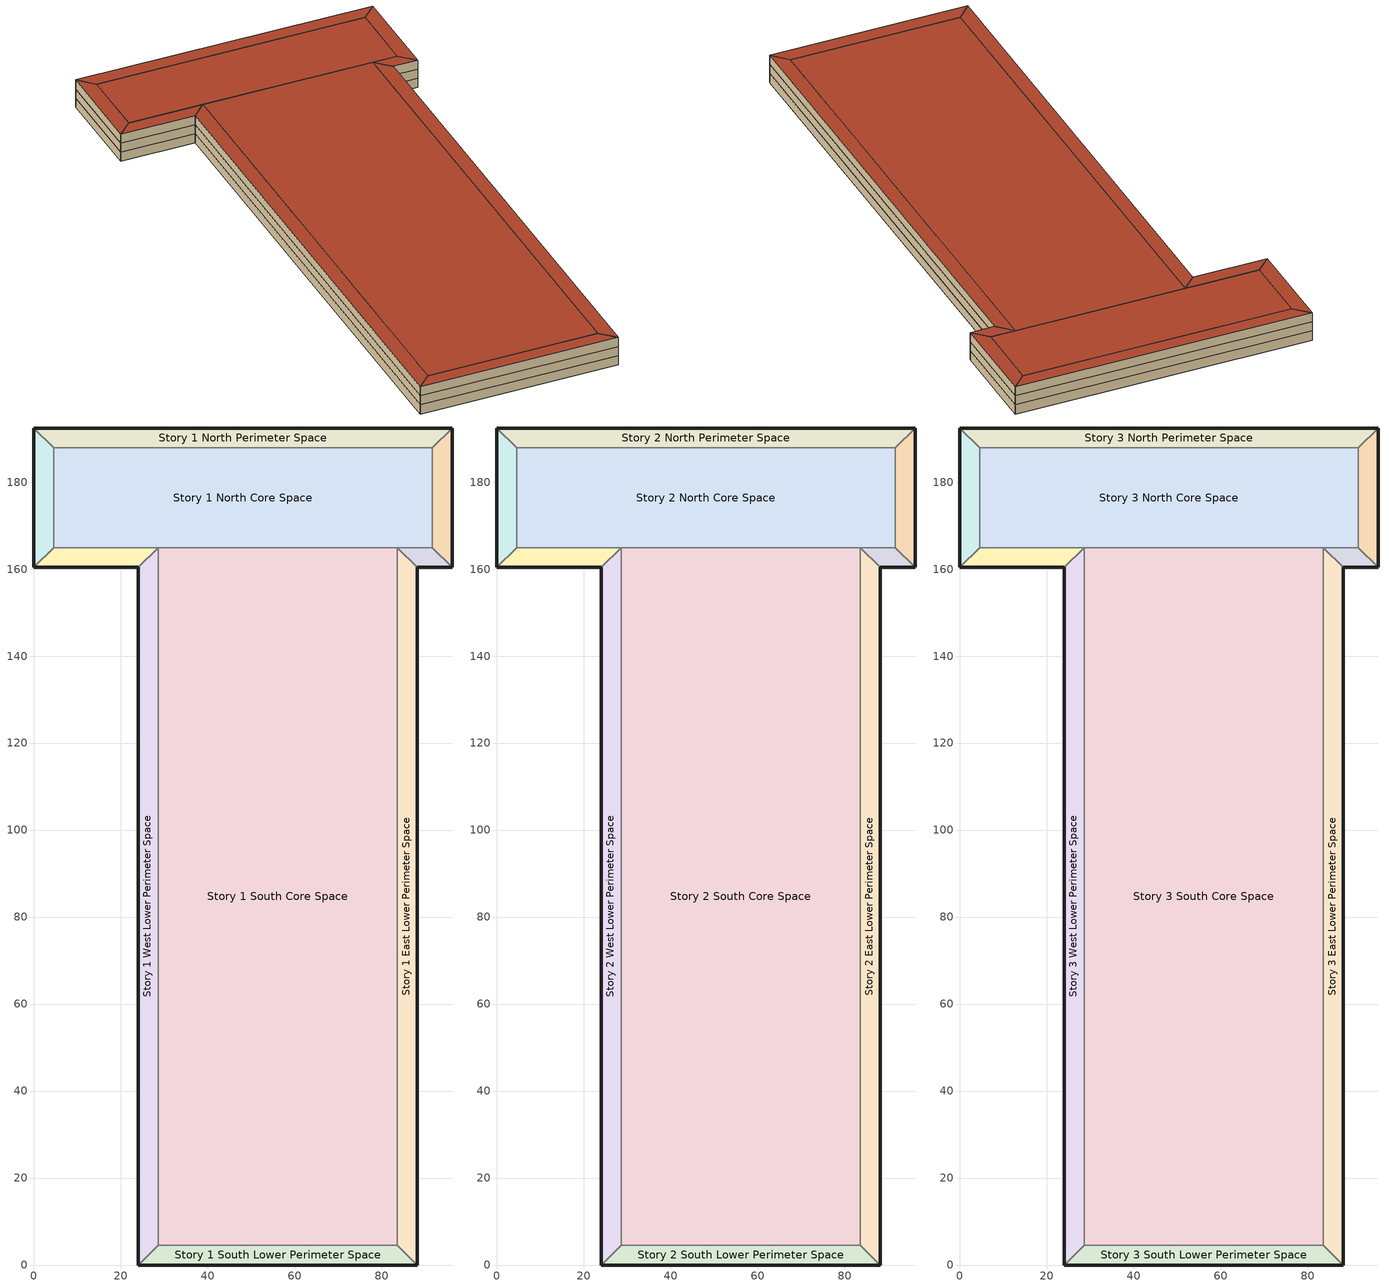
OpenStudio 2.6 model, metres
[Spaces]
Story 1 West Lower Perimeter Space
 floor ground: 24.06,0 24.06,160.38 28.63,164.95 28.63,4.57 z0
 wall outside: 24.06,160.38 24.06,0 z0:3.2
 wall to Story 1 South Upper Left Perimeter Space: 28.63,164.95 24.06,160.38 z0:3.2
 wall to Story 1 South Core Space: 28.63,4.57 28.63,164.95 z0:3.2
 wall to Story 1 South Lower Perimeter Space: 24.06,0 28.63,4.57 z0:3.2
Story 1 South Upper Left Perimeter Space
 floor ground: 24.06,160.38 0,160.38 4.57,164.95 28.63,164.95 z0
 wall outside: 0,160.38 24.06,160.38 z0:3.2
 wall to Story 1 West Upper Perimeter Space: 4.57,164.95 0,160.38 z0:3.2
 wall to Story 1 North Core Space: 28.63,164.95 4.57,164.95 z0:3.2
Story 1 West Upper Perimeter Space
 floor ground: 0,160.38 0,192.45 4.57,187.88 4.57,164.95 z0
 wall outside: 0,192.45 0,160.38 z0:3.2
 wall to Story 1 North Perimeter Space: 4.57,187.88 0,192.45 z0:3.2
 wall to Story 1 North Core Space: 4.57,164.95 4.57,187.88 z0:3.2
Story 1 North Perimeter Space
 floor ground: 0,192.45 96.23,192.45 91.66,187.88 4.57,187.88 z0
 wall outside: 96.23,192.45 0,192.45 z0:3.2
 wall to Story 1 East Upper Perimeter Space: 91.66,187.88 96.23,192.45 z0:3.2
 wall to Story 1 North Core Space: 4.57,187.88 91.66,187.88 z0:3.2
Story 1 East Upper Perimeter Space
 floor ground: 96.23,192.45 96.23,160.38 91.66,164.95 91.66,187.88 z0
 wall outside: 96.23,160.38 96.23,192.45 z0:3.2
 wall to Story 1 South Upper Left Perimeter Space 1: 91.66,164.95 96.23,160.38 z0:3.2
 wall to Story 1 North Core Space: 91.66,187.88 91.66,164.95 z0:3.2
Story 1 South Upper Left Perimeter Space 1
 floor ground: 96.23,160.38 88.21,160.38 83.64,164.95 91.66,164.95 z0
 wall outside: 88.21,160.38 96.23,160.38 z0:3.2
 wall to Story 1 East Lower Perimeter Space: 83.64,164.95 88.21,160.38 z0:3.2
 wall to Story 1 North Core Space: 91.66,164.95 83.64,164.95 z0:3.2
Story 1 East Lower Perimeter Space
 floor ground: 88.21,160.38 88.21,0 83.64,4.57 83.64,164.95 z0
 wall outside: 88.21,0 88.21,160.38 z0:3.2
 wall to Story 1 South Lower Perimeter Space: 83.64,4.57 88.21,0 z0:3.2
 wall to Story 1 South Core Space: 83.64,164.95 83.64,4.57 z0:3.2
Story 1 South Lower Perimeter Space
 floor ground: 88.21,0 24.06,0 28.63,4.57 83.64,4.57 z0
 wall outside: 24.06,0 88.21,0 z0:3.2
 wall to Story 1 South Core Space: 83.64,4.57 28.63,4.57 z0:3.2
Story 1 North Core Space
 floor ground: 4.57,164.95 4.57,187.88 91.66,187.88 91.66,164.95 83.64,164.95 28.63,164.95 z0
 wall to Story 1 South Core Space: 28.63,164.95 83.64,164.95 z0:3.2
Story 1 South Core Space
 floor ground: 28.63,4.57 28.63,164.95 83.64,164.95 83.64,4.57 z0
Story 2 West Lower Perimeter Space
 floor to Story 1 West Lower Perimeter Space: 24.06,0 24.06,160.38 28.63,164.95 28.63,4.57 z3.2
 wall outside: 24.06,160.38 24.06,0 z3.2:6.4
 wall to Story 2 South Upper Left Perimeter Space: 28.63,164.95 24.06,160.38 z3.2:6.4
 wall to Story 2 South Core Space: 28.63,4.57 28.63,164.95 z3.2:6.4
 wall to Story 2 South Lower Perimeter Space: 24.06,0 28.63,4.57 z3.2:6.4
Story 2 South Upper Left Perimeter Space
 floor to Story 1 South Upper Left Perimeter Space: 24.06,160.38 0,160.38 4.57,164.95 28.63,164.95 z3.2
 wall outside: 0,160.38 24.06,160.38 z3.2:6.4
 wall to Story 2 West Upper Perimeter Space: 4.57,164.95 0,160.38 z3.2:6.4
 wall to Story 2 North Core Space: 28.63,164.95 4.57,164.95 z3.2:6.4
Story 2 West Upper Perimeter Space
 floor to Story 1 West Upper Perimeter Space: 0,160.38 0,192.45 4.57,187.88 4.57,164.95 z3.2
 wall outside: 0,192.45 0,160.38 z3.2:6.4
 wall to Story 2 North Perimeter Space: 4.57,187.88 0,192.45 z3.2:6.4
 wall to Story 2 North Core Space: 4.57,164.95 4.57,187.88 z3.2:6.4
Story 2 North Perimeter Space
 floor to Story 1 North Perimeter Space: 0,192.45 96.23,192.45 91.66,187.88 4.57,187.88 z3.2
 wall outside: 96.23,192.45 0,192.45 z3.2:6.4
 wall to Story 2 East Upper Perimeter Space: 91.66,187.88 96.23,192.45 z3.2:6.4
 wall to Story 2 North Core Space: 4.57,187.88 91.66,187.88 z3.2:6.4
Story 2 East Upper Perimeter Space
 floor to Story 1 East Upper Perimeter Space: 96.23,192.45 96.23,160.38 91.66,164.95 91.66,187.88 z3.2
 wall outside: 96.23,160.38 96.23,192.45 z3.2:6.4
 wall to Story 2 South Upper Left Perimeter Space 1: 91.66,164.95 96.23,160.38 z3.2:6.4
 wall to Story 2 North Core Space: 91.66,187.88 91.66,164.95 z3.2:6.4
Story 2 South Upper Left Perimeter Space 1
 floor to Story 1 South Upper Left Perimeter Space 1: 96.23,160.38 88.21,160.38 83.64,164.95 91.66,164.95 z3.2
 wall outside: 88.21,160.38 96.23,160.38 z3.2:6.4
 wall to Story 2 East Lower Perimeter Space: 83.64,164.95 88.21,160.38 z3.2:6.4
 wall to Story 2 North Core Space: 91.66,164.95 83.64,164.95 z3.2:6.4
Story 2 East Lower Perimeter Space
 floor to Story 1 East Lower Perimeter Space: 88.21,160.38 88.21,0 83.64,4.57 83.64,164.95 z3.2
 wall outside: 88.21,0 88.21,160.38 z3.2:6.4
 wall to Story 2 South Lower Perimeter Space: 83.64,4.57 88.21,0 z3.2:6.4
 wall to Story 2 South Core Space: 83.64,164.95 83.64,4.57 z3.2:6.4
Story 2 South Lower Perimeter Space
 floor to Story 1 South Lower Perimeter Space: 88.21,0 24.06,0 28.63,4.57 83.64,4.57 z3.2
 wall outside: 24.06,0 88.21,0 z3.2:6.4
 wall to Story 2 South Core Space: 83.64,4.57 28.63,4.57 z3.2:6.4
Story 2 North Core Space
 floor to Story 1 North Core Space: 4.57,164.95 4.57,187.88 91.66,187.88 91.66,164.95 83.64,164.95 28.63,164.95 z3.2
 wall to Story 2 South Core Space: 28.63,164.95 83.64,164.95 z3.2:6.4
Story 2 South Core Space
 floor to Story 1 South Core Space: 28.63,4.57 28.63,164.95 83.64,164.95 83.64,4.57 z3.2
Story 3 West Lower Perimeter Space
 floor to Story 2 West Lower Perimeter Space: 24.06,0 24.06,160.38 28.63,164.95 28.63,4.57 z6.4
 wall outside: 24.06,160.38 24.06,0 z6.4:9.6
 wall to Story 3 South Upper Left Perimeter Space: 28.63,164.95 24.06,160.38 z6.4:9.6
 wall to Story 3 South Core Space: 28.63,4.57 28.63,164.95 z6.4:9.6
 wall to Story 3 South Lower Perimeter Space: 24.06,0 28.63,4.57 z6.4:9.6
 roof outside: 28.63,4.57 28.63,164.95 24.06,160.38 24.06,0 z9.6
Story 3 South Upper Left Perimeter Space
 floor to Story 2 South Upper Left Perimeter Space: 24.06,160.38 0,160.38 4.57,164.95 28.63,164.95 z6.4
 wall outside: 0,160.38 24.06,160.38 z6.4:9.6
 wall to Story 3 West Upper Perimeter Space: 4.57,164.95 0,160.38 z6.4:9.6
 wall to Story 3 North Core Space: 28.63,164.95 4.57,164.95 z6.4:9.6
 roof outside: 28.63,164.95 4.57,164.95 0,160.38 24.06,160.38 z9.6
Story 3 West Upper Perimeter Space
 floor to Story 2 West Upper Perimeter Space: 0,160.38 0,192.45 4.57,187.88 4.57,164.95 z6.4
 wall outside: 0,192.45 0,160.38 z6.4:9.6
 wall to Story 3 North Perimeter Space: 4.57,187.88 0,192.45 z6.4:9.6
 wall to Story 3 North Core Space: 4.57,164.95 4.57,187.88 z6.4:9.6
 roof outside: 4.57,164.95 4.57,187.88 0,192.45 0,160.38 z9.6
Story 3 North Perimeter Space
 floor to Story 2 North Perimeter Space: 0,192.45 96.23,192.45 91.66,187.88 4.57,187.88 z6.4
 wall outside: 96.23,192.45 0,192.45 z6.4:9.6
 wall to Story 3 East Upper Perimeter Space: 91.66,187.88 96.23,192.45 z6.4:9.6
 wall to Story 3 North Core Space: 4.57,187.88 91.66,187.88 z6.4:9.6
 roof outside: 4.57,187.88 91.66,187.88 96.23,192.45 0,192.45 z9.6
Story 3 East Upper Perimeter Space
 floor to Story 2 East Upper Perimeter Space: 96.23,192.45 96.23,160.38 91.66,164.95 91.66,187.88 z6.4
 wall outside: 96.23,160.38 96.23,192.45 z6.4:9.6
 wall to Story 3 South Upper Left Perimeter Space 1: 91.66,164.95 96.23,160.38 z6.4:9.6
 wall to Story 3 North Core Space: 91.66,187.88 91.66,164.95 z6.4:9.6
 roof outside: 91.66,187.88 91.66,164.95 96.23,160.38 96.23,192.45 z9.6
Story 3 South Upper Left Perimeter Space 1
 floor to Story 2 South Upper Left Perimeter Space 1: 96.23,160.38 88.21,160.38 83.64,164.95 91.66,164.95 z6.4
 wall outside: 88.21,160.38 96.23,160.38 z6.4:9.6
 wall to Story 3 East Lower Perimeter Space: 83.64,164.95 88.21,160.38 z6.4:9.6
 wall to Story 3 North Core Space: 91.66,164.95 83.64,164.95 z6.4:9.6
 roof outside: 91.66,164.95 83.64,164.95 88.21,160.38 96.23,160.38 z9.6
Story 3 East Lower Perimeter Space
 floor to Story 2 East Lower Perimeter Space: 88.21,160.38 88.21,0 83.64,4.57 83.64,164.95 z6.4
 wall outside: 88.21,0 88.21,160.38 z6.4:9.6
 wall to Story 3 South Lower Perimeter Space: 83.64,4.57 88.21,0 z6.4:9.6
 wall to Story 3 South Core Space: 83.64,164.95 83.64,4.57 z6.4:9.6
 roof outside: 83.64,164.95 83.64,4.57 88.21,0 88.21,160.38 z9.6
Story 3 South Lower Perimeter Space
 floor to Story 2 South Lower Perimeter Space: 88.21,0 24.06,0 28.63,4.57 83.64,4.57 z6.4
 wall outside: 24.06,0 88.21,0 z6.4:9.6
 wall to Story 3 South Core Space: 83.64,4.57 28.63,4.57 z6.4:9.6
 roof outside: 83.64,4.57 28.63,4.57 24.06,0 88.21,0 z9.6
Story 3 North Core Space
 floor to Story 2 North Core Space: 4.57,164.95 4.57,187.88 91.66,187.88 91.66,164.95 83.64,164.95 28.63,164.95 z6.4
 wall to Story 3 South Core Space: 28.63,164.95 83.64,164.95 z6.4:9.6
 roof outside: 28.63,164.95 83.64,164.95 91.66,164.95 91.66,187.88 4.57,187.88 4.57,164.95 z9.6
Story 3 South Core Space
 floor to Story 2 South Core Space: 28.63,4.57 28.63,164.95 83.64,164.95 83.64,4.57 z6.4
 roof outside: 83.64,4.57 83.64,164.95 28.63,164.95 28.63,4.57 z9.6
[Building]
T shape
[BuildingStory] Nominal Floor to Floor Height {m}=3.2
Name | Nominal Z Coordinate {m}
Story 1 | 0
Story 2 | 3.2
Story 3 | 6.4
[Space]
Name | Building Story
Story 1 West Lower Perimeter Space; Story 1 South Upper Left Perimeter Space; Story 1 West Upper Perimeter Space; Story 1 North Perimeter Space; Story 1 East Upper Perimeter Space; Story 1 South Upper Left Perimeter Space 1; Story 1 East Lower Perimeter Space; Story 1 South Lower Perimeter Space; Story 1 North Core Space; Story 1 South Core Space | Story 1
Story 2 West Lower Perimeter Space; Story 2 South Upper Left Perimeter Space; Story 2 West Upper Perimeter Space; Story 2 North Perimeter Space; Story 2 East Upper Perimeter Space; Story 2 South Upper Left Perimeter Space 1; Story 2 East Lower Perimeter Space; Story 2 South Lower Perimeter Space; Story 2 North Core Space; Story 2 South Core Space | Story 2
Story 3 West Lower Perimeter Space; Story 3 South Upper Left Perimeter Space; Story 3 West Upper Perimeter Space; Story 3 North Perimeter Space; Story 3 East Upper Perimeter Space; Story 3 South Upper Left Perimeter Space 1; Story 3 East Lower Perimeter Space; Story 3 South Lower Perimeter Space; Story 3 North Core Space; Story 3 South Core Space | Story 3
